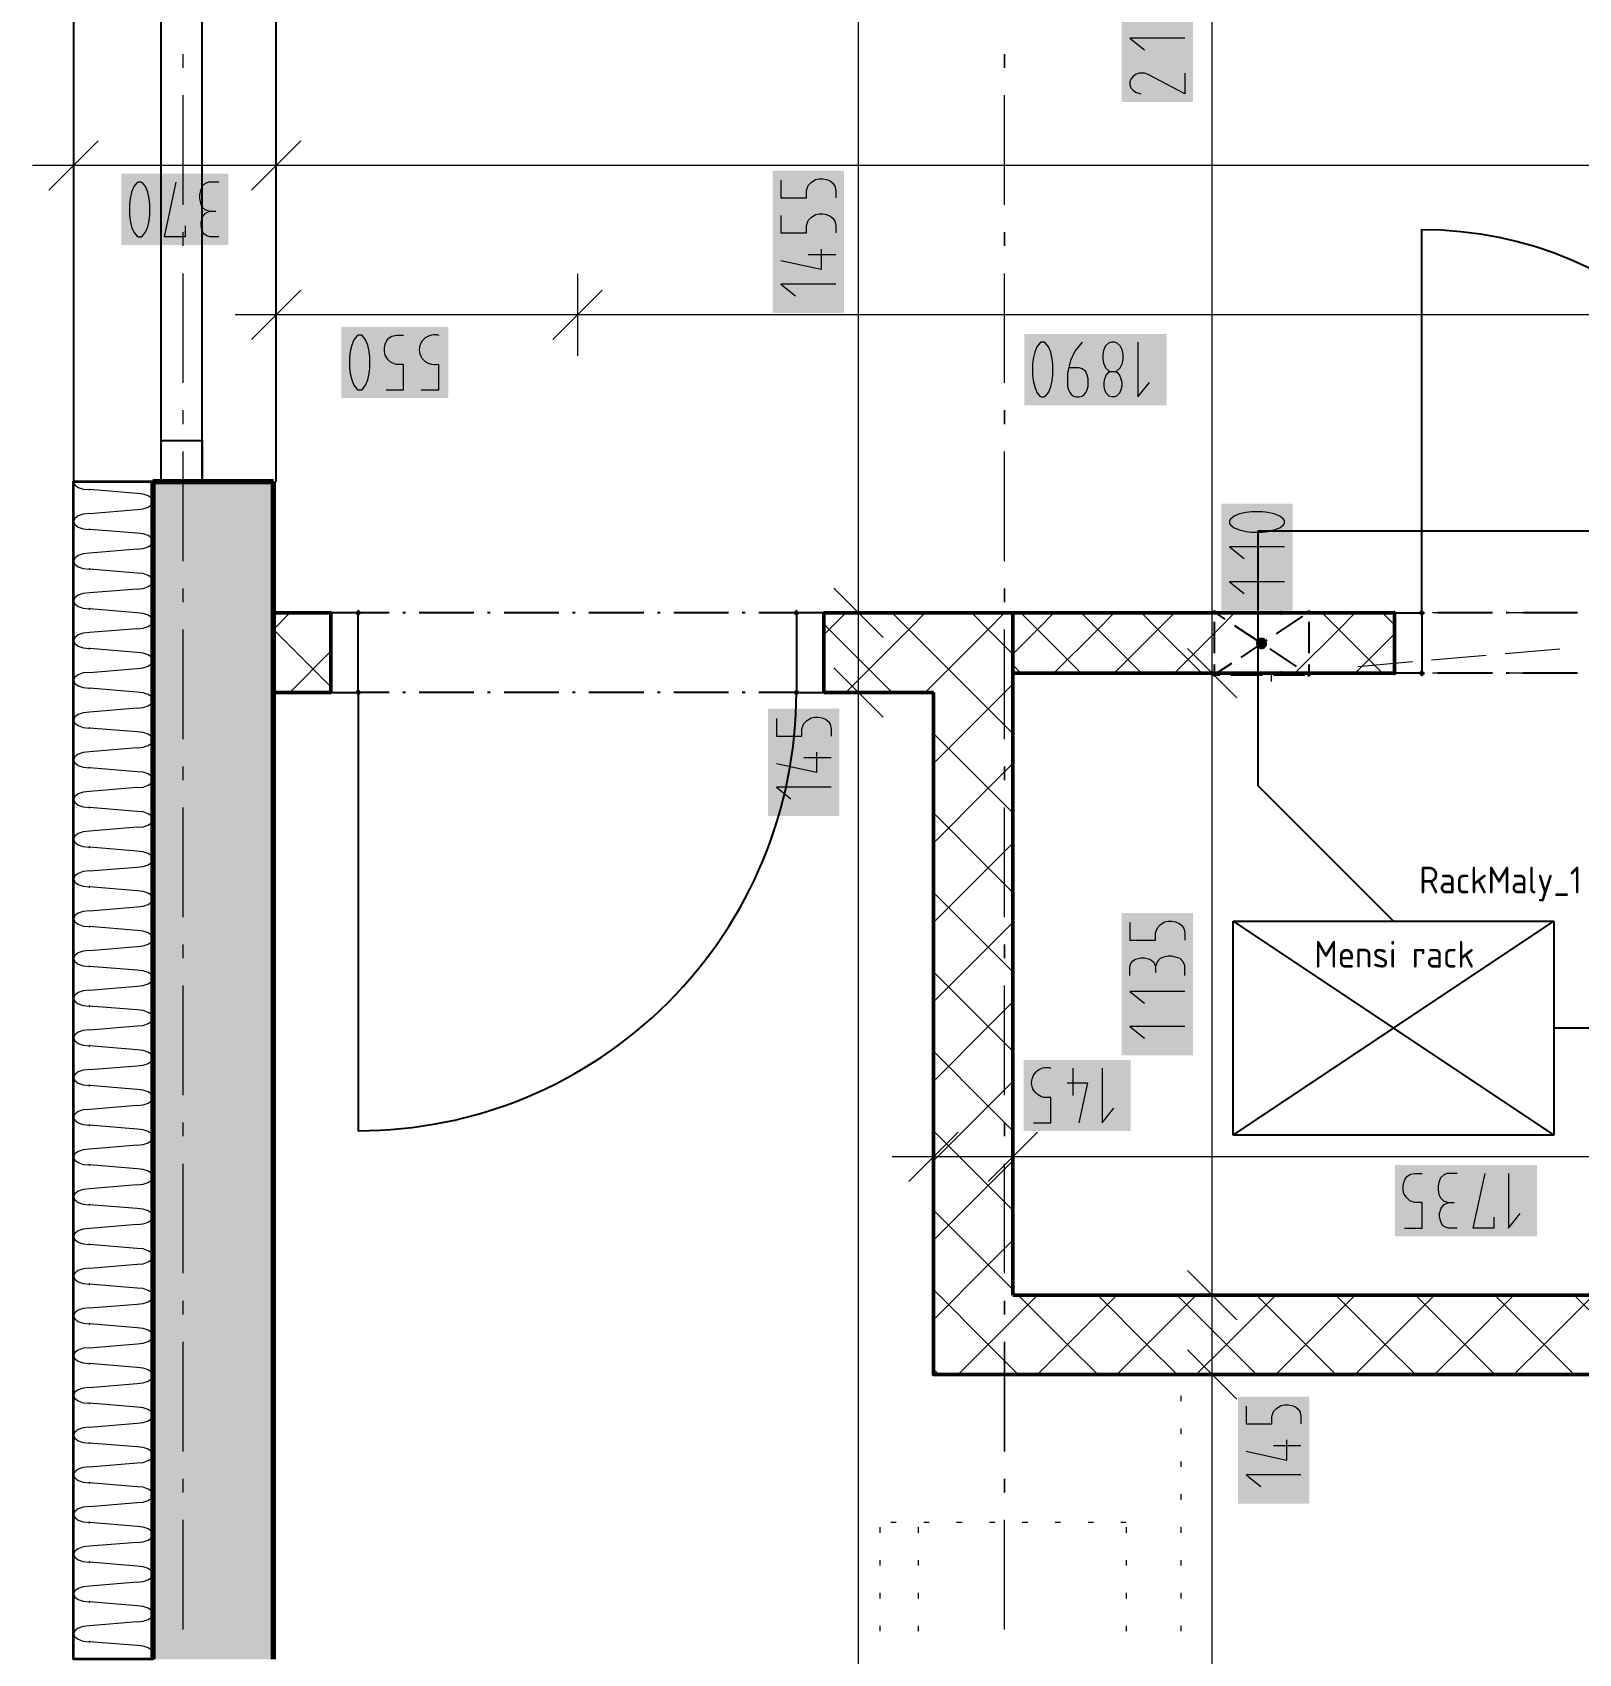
# Model space of a CAD drawing. Header units: millimetres. Extents: x 0 to 594, y 0 to 420.
# Drawn here: x 60.86 to 89.8, y 196.29 to 226.62 of the extents above; entities that cross this region are included whole.
import ezdxf
from ezdxf.enums import TextEntityAlignment as Align

# ---------------------------------------------------------------- set-up
doc = ezdxf.new("R2010")
doc.units = ezdxf.units.MM
doc.header["$LTSCALE"] = 8
for name, color, linetype in [('DESC', 1, 'Continuous'), ('PDF_Dvere', 7, 'Continuous'), ('PDF_Koty delkove', 7, 'Continuous'), ('PDF_Nabytek', 7, 'Continuous'), ('PDF_Okna', 7, 'Continuous'), ('PDF_Osy hlavni', 7, 'Continuous'), ('PDF_Popis Prostupy', 7, 'Continuous'), ('PDF_Preklady', 7, 'Continuous'), ('PDF_Pricky sadrokarton', 7, 'Continuous'), ('PDF_Pricky zdene', 7, 'Continuous'), ('PDF_Prostupy', 7, 'Continuous'), ('PDF_Steny obvodove nosne', 7, 'Continuous'), ('PDF_Zatepleni', 7, 'Continuous'), ('RED_2.5mm^2', 1, 'Continuous'), ('SYMS', 7, 'Continuous'), ('TAGS', 160, 'Continuous')]:
    doc.layers.add(name, color=color, linetype=linetype)
doc.styles.add('WD_IEC', font='isocp2.shx', dxfattribs={"width": 0.9, "height": 4})

# ---------------------------------------------------------------- blocks, each defined once
blk = doc.blocks.new('RackMaly_')
at = {"layer": 'PDF_Pricky sadrokarton'}
for p, q in [((0, 0), (6, -4)), ((0, -4), (6, 0)), ((0, 0), (6, 0)), ((0, -4), (0, 0)), ((6, 0), (6, -4)), ((6, -4), (0, -4))]:
    blk.add_line(p, q, dxfattribs=at)
at = {"style": 'WD_IEC'}
for tag, height, p in [('INST', 2.7, (0.907, 10.868)), ('LOC', 2.7, (0.907, 7.868)), ('TAG1', 2.5, (1, 4.828)), ('XREF', 2.7, (1, -4.915)), ('DESC1', 2.7, (1, -7.715)), ('DESC2', 2.7, (1, -10.955)), ('DESC3', 2.7, (1, -14.195))]:
    blk.add_attdef(tag, text='', height=height, dxfattribs=at).set_placement(p, align=Align.RIGHT)
for tag, p, height, flags in [('MFG', (10.917, 12.122), 1.5, 9), ('CAT', (10.917, 9.622), 1.5, 9), ('X2TERM02', (3, 0), 0.08, 1), ('ASSYCODE', (9.5, -2.75), 1, 1), ('X1TERM01', (6, -2), 0.08, 1), ('FAMILY', (9.5, -4.25), 1, 1)]:
    blk.add_attdef(tag, p, '', height=height, dxfattribs=dict(at, flags=flags))
at = {"style": 'WD_IEC', "width": 0.8}
blk.add_attdef('TERM01', text='', height=2, dxfattribs=at).set_placement((6, -1), align=Align.RIGHT)
blk.add_attdef('TERM02', text='', height=2, rotation=90, dxfattribs=at).set_placement((2, 0), align=Align.RIGHT)

msp = doc.modelspace()

# ---------------------------------------------------------------- linework, layer by layer
at = {"layer": 'PDF_Dvere', "lineweight": 25}
for points in [[(86.906, 215.761), (86.86, 215.761), (86.86, 222.936, -0.414213), (94.035, 215.761), (93.517, 215.761)], [(67.534, 214.274), (66.959, 214.274), (66.959, 206.074, 0.414214), (75.159, 214.274), (74.452, 214.274)]]:
    msp.add_lwpolyline(points, format="xyb", dxfattribs=at)
for points in [[(66.959, 215.761), (66.447, 215.761), (66.447, 214.274), (66.959, 214.274)], [(75.671, 215.761), (75.159, 215.761), (75.159, 214.274), (75.671, 214.274)], [(86.86, 214.633), (86.348, 214.633), (86.348, 215.761), (86.86, 215.761)]]:
    msp.add_lwpolyline(points, close=True, dxfattribs=at)
for points in [[(67.534, 215.761), (66.959, 215.761)], [(67.841, 215.761), (67.79, 215.761)], [(69.122, 215.761), (68.097, 215.761)], [(69.43, 215.761), (69.379, 215.761)], [(70.711, 215.761), (69.686, 215.761)], [(71.019, 215.761), (70.967, 215.761)], [(72.3, 215.761), (71.275, 215.761)], [(72.607, 215.761), (72.556, 215.761)], [(73.889, 215.761), (72.864, 215.761)], [(74.196, 215.761), (74.145, 215.761)], [(75.159, 215.761), (74.452, 215.761)], [(88.187, 215.761), (87.162, 215.761)], [(88.495, 215.761), (88.443, 215.761)], [(89.776, 215.761), (88.751, 215.761)], [(86.906, 214.633), (86.86, 214.633)], [(88.187, 214.633), (87.162, 214.633)], [(88.495, 214.633), (88.443, 214.633)], [(89.776, 214.633), (88.751, 214.633)], [(67.841, 214.274), (67.79, 214.274)], [(69.122, 214.274), (68.097, 214.274)], [(69.43, 214.274), (69.379, 214.274)], [(70.711, 214.274), (69.686, 214.274)], [(71.019, 214.274), (70.967, 214.274)], [(72.3, 214.274), (71.275, 214.274)], [(72.607, 214.274), (72.556, 214.274)], [(73.889, 214.274), (72.864, 214.274)], [(74.196, 214.274), (74.145, 214.274)]]:
    msp.add_lwpolyline(points, dxfattribs=at)
at = {"layer": 'PDF_Dvere', "lineweight": 25, "transparency": 33554559}
for points in [[(67.023, 215.761), (66.959, 215.697), (66.959, 215.825), (66.895, 215.761)], [(75.223, 215.761), (75.159, 215.697), (75.159, 215.825), (75.095, 215.761)], [(86.924, 215.761), (86.86, 215.697), (86.86, 215.825), (86.796, 215.761)], [(86.924, 214.633), (86.86, 214.569), (86.86, 214.697), (86.796, 214.633)], [(67.023, 214.274), (66.959, 214.21), (66.959, 214.338), (66.895, 214.274)], [(75.223, 214.274), (75.159, 214.21), (75.159, 214.338), (75.095, 214.274)]]:
    msp.add_solid(points, dxfattribs=at)
at = {"layer": 'PDF_Koty delkove', "lineweight": 18}
for points in [[(82.938, 159.232), (82.938, 169.575), (82.938, 201.513), (82.938, 202.999), (82.938, 214.633), (82.938, 215.761), (82.938, 237.337), (82.938, 238.823), (82.938, 283.359), (82.938, 285.972), (82.938, 287.356), (82.938, 356.594), (82.938, 360.489)], [(76.321, 152.006), (76.321, 214.274), (76.321, 215.761), (76.321, 230.674), (76.321, 232.16), (76.321, 283.359), (76.321, 287.254)], [(82.425, 226.515), (81.4, 226.515), (81.673, 226.296)], [(82.425, 225.857), (82.425, 225.474), (81.741, 225.83), (81.673, 225.857), (81.57, 225.857), (81.503, 225.83), (81.451, 225.789), (81.416, 225.748), (81.4, 225.693), (81.4, 225.639), (81.416, 225.584), (81.451, 225.543), (81.503, 225.502), (81.604, 225.474)], [(61.629, 224.898), (61.629, 224.129), (61.629, 223.36)], [(65.422, 224.898), (65.422, 224.129), (65.422, 223.36)], [(62.09, 224.59), (61.168, 223.668)], [(65.883, 224.59), (64.96, 223.668)], [(61.629, 224.129), (60.86, 224.129)], [(102.153, 224.129), (77.658, 224.129), (65.422, 224.129), (61.629, 224.129)], [(63.717, 223), (63.717, 222.796), (63.333, 222.796), (63.552, 223.821)], [(64.346, 223.821), (64.155, 223.821), (64.087, 223.787), (64.032, 223.735), (64.004, 223.65), (63.99, 223.582), (63.99, 223.513), (64.004, 223.428), (64.032, 223.36), (64.087, 223.309), (64.182, 223.274)], [(74.868, 223.855), (74.868, 223.526), (75.346, 223.526), (75.346, 223.664), (75.38, 223.759), (75.432, 223.814), (75.517, 223.868), (75.584, 223.882), (75.653, 223.882), (75.722, 223.868), (75.789, 223.841), (75.841, 223.8), (75.876, 223.746), (75.893, 223.664), (75.893, 223.526)], [(64.045, 223.172), (64.1, 223.24), (64.182, 223.274), (64.291, 223.274)], [(74.868, 223.198), (74.868, 222.869), (75.346, 222.869), (75.346, 223.006), (75.38, 223.102), (75.432, 223.157), (75.517, 223.211), (75.584, 223.225), (75.653, 223.225), (75.722, 223.211), (75.789, 223.184), (75.841, 223.143), (75.876, 223.089), (75.893, 223.006), (75.893, 222.869)], [(64.346, 222.796), (64.182, 222.796), (64.127, 222.813), (64.073, 222.848), (64.045, 222.899), (64.018, 223), (64.018, 223.069), (64.045, 223.172)], [(75.619, 222.568), (75.619, 222.184), (74.868, 222.349)], [(75.893, 222.459), (75.38, 222.459)], [(65.422, 222.107), (65.422, 221.338), (65.422, 220.57)], [(71.059, 222.107), (71.059, 221.338), (71.059, 220.57)], [(65.883, 221.8), (64.96, 220.877)], [(71.52, 221.8), (70.598, 220.877)], [(75.893, 221.911), (74.868, 221.911), (75.141, 221.692)], [(65.422, 221.338), (64.653, 221.338)], [(117.901, 221.338), (105.579, 221.338), (90.448, 221.338), (71.059, 221.338), (65.422, 221.338)], [(67.479, 219.934), (67.807, 219.934), (67.807, 220.411), (67.67, 220.411), (67.575, 220.446), (67.52, 220.497), (67.465, 220.582), (67.452, 220.65), (67.452, 220.719), (67.465, 220.787), (67.493, 220.855), (67.534, 220.906), (67.588, 220.941), (67.67, 220.959), (67.807, 220.959)], [(80.506, 220.826), (80.369, 220.655), (80.287, 220.484), (80.233, 220.245), (80.233, 220.005), (80.247, 219.937), (80.274, 219.886), (80.301, 219.852), (80.342, 219.817), (80.397, 219.801), (80.451, 219.801), (80.506, 219.817), (80.547, 219.852), (80.574, 219.886), (80.602, 219.937), (80.616, 220.005), (80.616, 220.142), (80.602, 220.21), (80.574, 220.279), (80.506, 220.33), (80.451, 220.347), (80.26, 220.347)], [(81.547, 220.826), (81.547, 219.801), (81.765, 220.074)], [(81.136, 220.279), (81.163, 220.261), (81.204, 220.21), (81.232, 220.142), (81.245, 220.074), (81.245, 220.005), (81.232, 219.937), (81.204, 219.869), (81.149, 219.817), (81.108, 219.801), (81.054, 219.801), (81.013, 219.817), (80.958, 219.869), (80.931, 219.937), (80.917, 220.005), (80.917, 220.074), (80.931, 220.142)], [(80.931, 220.142), (80.958, 220.21), (80.999, 220.261), (81.026, 220.279)], [(83.453, 217.613), (83.35, 217.572), (83.282, 217.517), (83.265, 217.49), (83.265, 217.435), (83.282, 217.407), (83.35, 217.353), (83.453, 217.312), (83.573, 217.284), (83.674, 217.27), (83.879, 217.27), (83.982, 217.284), (84.102, 217.312), (84.204, 217.353), (84.273, 217.407), (84.29, 217.435), (84.29, 217.49), (84.273, 217.517), (84.204, 217.572), (84.102, 217.613), (83.982, 217.64), (83.879, 217.654)], [(83.879, 217.654), (83.674, 217.654), (83.573, 217.64), (83.453, 217.613)], [(84.29, 216.997), (83.265, 216.997), (83.538, 216.778)], [(84.29, 216.34), (83.265, 216.34), (83.538, 216.121)], [(76.782, 215.299), (75.859, 216.222)], [(77.089, 215.761), (76.321, 215.761), (75.552, 215.761)], [(83.706, 215.761), (82.938, 215.761), (82.169, 215.761)], [(83.399, 214.172), (82.476, 215.094)], [(76.782, 213.813), (75.859, 214.736)], [(83.706, 214.633), (82.938, 214.633), (82.169, 214.633)], [(77.089, 214.274), (76.321, 214.274), (75.552, 214.274)], [(74.783, 213.786), (74.783, 213.458), (75.261, 213.458), (75.261, 213.595), (75.296, 213.69), (75.347, 213.745), (75.432, 213.799), (75.5, 213.813), (75.568, 213.813), (75.637, 213.799)], [(75.637, 213.799), (75.705, 213.772), (75.756, 213.731), (75.791, 213.677), (75.808, 213.595), (75.808, 213.458)], [(75.534, 213.156), (75.534, 212.773), (74.783, 212.938)], [(75.808, 213.047), (75.296, 213.047)], [(75.808, 212.499), (74.783, 212.499), (75.056, 212.281)], [(81.4, 209.967), (81.4, 209.638), (81.878, 209.638), (81.878, 209.775), (81.913, 209.871), (81.964, 209.926), (82.049, 209.98), (82.117, 209.994), (82.185, 209.994), (82.254, 209.98), (82.322, 209.953), (82.373, 209.912), (82.408, 209.857), (82.425, 209.775), (82.425, 209.638)], [(81.4, 208.981), (81.4, 209.145), (81.416, 209.2), (81.451, 209.255), (81.503, 209.283), (81.604, 209.31), (81.673, 209.31), (81.775, 209.283), (81.844, 209.228), (81.878, 209.145), (81.878, 209.036)], [(82.425, 208.981), (82.425, 209.172), (82.39, 209.241), (82.339, 209.296), (82.254, 209.323), (82.185, 209.337), (82.117, 209.337), (82.031, 209.323), (81.964, 209.296), (81.913, 209.241), (81.878, 209.145)], [(82.425, 208.68), (81.4, 208.68), (81.673, 208.461)], [(82.425, 208.023), (81.4, 208.023), (81.673, 207.804)], [(80.331, 207.246), (80.331, 206.734)], [(80.879, 207.246), (80.879, 206.221), (81.098, 206.494)], [(80.222, 206.973), (80.606, 206.973), (80.441, 206.221)], [(77.721, 206.354), (77.721, 205.585), (77.721, 204.816)], [(79.208, 206.354), (79.208, 205.585), (79.208, 204.816)], [(78.183, 206.046), (77.26, 205.124)], [(79.669, 206.046), (78.746, 205.124)], [(77.721, 205.585), (76.953, 205.585)], [(180.169, 205.585), (173.408, 205.585), (172.569, 205.585), (169.05, 205.585), (165.409, 205.585), (163.923, 205.585), (158.658, 205.585), (156.541, 205.585), (153.878, 205.585), (151.726, 205.585), (123.744, 205.585), (121.847, 205.585), (101.245, 205.585), (99.4, 205.585), (99.092, 205.585), (96.991, 205.585), (79.208, 205.585), (77.721, 205.585)], [(86.539, 204.252), (86.868, 204.252), (86.868, 204.73), (86.73, 204.73), (86.635, 204.765), (86.58, 204.816), (86.526, 204.901), (86.512, 204.969), (86.512, 205.038), (86.526, 205.106), (86.553, 205.174), (86.594, 205.225), (86.648, 205.26), (86.73, 205.277), (86.868, 205.277)], [(87.525, 205.277), (87.333, 205.277), (87.265, 205.243), (87.21, 205.191), (87.183, 205.106), (87.169, 205.038), (87.169, 204.969), (87.183, 204.884), (87.21, 204.816), (87.265, 204.765), (87.36, 204.73)], [(88.21, 204.456), (88.21, 204.252), (87.826, 204.252), (88.045, 205.277)], [(88.483, 205.277), (88.483, 204.252), (88.702, 204.525)], [(87.525, 204.252), (87.36, 204.252), (87.305, 204.269), (87.251, 204.304), (87.223, 204.355), (87.196, 204.456), (87.196, 204.525), (87.223, 204.628), (87.278, 204.696), (87.36, 204.73), (87.47, 204.73)], [(83.399, 202.538), (82.476, 203.461)], [(83.706, 202.999), (82.938, 202.999), (82.169, 202.999)], [(83.399, 201.052), (82.476, 201.974)], [(83.706, 201.513), (82.938, 201.513), (82.169, 201.513)], [(83.576, 200.922), (83.576, 200.593), (84.054, 200.593), (84.054, 200.73), (84.089, 200.825), (84.14, 200.88), (84.225, 200.935), (84.293, 200.949), (84.361, 200.949), (84.43, 200.935)], [(84.43, 200.935), (84.498, 200.908), (84.549, 200.867), (84.584, 200.812), (84.601, 200.73), (84.601, 200.593)], [(84.327, 200.292), (84.327, 199.908), (83.576, 200.073)], [(84.601, 200.182), (84.089, 200.182)], [(84.601, 199.635), (83.576, 199.635), (83.849, 199.416)]]:
    msp.add_lwpolyline(points, dxfattribs=at)
for points in [[(62.676, 223.41), (62.676, 223.205), (62.69, 223.104), (62.717, 222.984), (62.758, 222.882), (62.813, 222.813), (62.841, 222.796), (62.895, 222.796), (62.923, 222.813), (62.977, 222.882), (63.018, 222.984), (63.046, 223.104), (63.06, 223.205), (63.06, 223.41), (63.046, 223.513), (63.018, 223.633), (62.977, 223.735), (62.923, 223.804), (62.895, 223.821), (62.841, 223.821), (62.813, 223.804), (62.758, 223.735), (62.717, 223.633), (62.69, 223.513)], [(66.794, 220.548), (66.794, 220.343), (66.808, 220.241), (66.836, 220.121), (66.877, 220.019), (66.931, 219.95), (66.959, 219.934), (67.013, 219.934), (67.041, 219.95), (67.095, 220.019), (67.136, 220.121), (67.164, 220.241), (67.178, 220.343), (67.178, 220.548), (67.164, 220.65), (67.136, 220.77), (67.095, 220.872), (67.041, 220.941), (67.013, 220.959), (66.959, 220.959), (66.931, 220.941), (66.877, 220.872), (66.836, 220.77), (66.808, 220.65)], [(79.576, 220.415), (79.576, 220.21), (79.59, 220.108), (79.617, 219.989), (79.658, 219.886), (79.712, 219.817), (79.74, 219.801), (79.794, 219.801), (79.822, 219.817), (79.876, 219.886), (79.917, 219.989), (79.945, 220.108), (79.959, 220.21), (79.959, 220.415), (79.945, 220.517), (79.917, 220.637), (79.876, 220.74), (79.822, 220.809), (79.794, 220.826), (79.74, 220.826), (79.712, 220.809), (79.658, 220.74), (79.617, 220.637), (79.59, 220.517)], [(80.89, 220.586), (80.89, 220.517), (80.904, 220.432), (80.944, 220.347), (80.999, 220.296), (81.026, 220.279), (81.136, 220.279), (81.163, 220.296), (81.218, 220.347), (81.259, 220.432), (81.273, 220.517), (81.273, 220.586), (81.259, 220.671), (81.218, 220.757), (81.163, 220.809), (81.108, 220.826), (81.054, 220.826), (80.999, 220.809), (80.944, 220.757), (80.904, 220.671)]]:
    msp.add_lwpolyline(points, close=True, dxfattribs=at)
for points in [[(68.136, 219.934), (68.464, 219.934), (68.464, 220.411, -1.306892), (68.464, 220.959)], [(79.592, 206.221), (79.921, 206.221), (79.921, 206.699), (79.783, 206.699, -1.034042), (79.921, 207.246)]]:
    msp.add_lwpolyline(points, format="xyb", dxfattribs=at)
at = {"layer": 'PDF_Koty delkove', "color": 7, "lineweight": 18, "true_color": 0xffffff, "transparency": 33554559}
for points in [[(82.579, 225.32), (82.579, 227.982), (81.246, 225.32), (81.246, 227.982)], [(64.528, 223.975), (62.523, 223.975), (64.528, 222.643), (62.523, 222.643)], [(76.047, 221.374), (76.047, 224.035), (74.714, 221.374), (74.714, 224.035)], [(68.646, 221.112), (66.641, 221.112), (68.646, 219.78), (66.641, 219.78)], [(82.084, 220.98), (79.422, 220.98), (82.084, 219.647), (79.422, 219.647)], [(84.444, 215.802), (84.444, 217.807), (83.111, 215.802), (83.111, 217.807)], [(75.962, 211.962), (75.962, 213.967), (74.629, 211.962), (74.629, 213.967)], [(82.579, 207.485), (82.579, 210.147), (81.246, 207.485), (81.246, 210.147)], [(81.416, 207.4), (79.412, 207.4), (81.416, 206.067), (79.412, 206.067)], [(89.02, 205.431), (86.359, 205.431), (89.02, 204.099), (86.359, 204.099)], [(84.755, 199.097), (84.755, 201.102), (83.422, 199.097), (83.422, 201.102)]]:
    msp.add_solid(points, dxfattribs=at)
at = {"layer": 'PDF_Nabytek', "lineweight": 13}
for points in [[(82.355, 201.118), (82.355, 201.015)], [(82.355, 200.503), (82.355, 200.4)], [(82.355, 199.888), (82.355, 199.785)], [(82.355, 199.273), (82.355, 199.17)], [(76.717, 198.745), (76.717, 198.745)], [(76.717, 198.745), (76.717, 198.745)], [(76.717, 198.658), (76.717, 198.555)], [(77.027, 198.745), (76.925, 198.745)], [(77.435, 198.745), (77.435, 198.745)], [(77.435, 198.658), (77.435, 198.555)], [(77.642, 198.745), (77.54, 198.745)], [(78.257, 198.745), (78.155, 198.745)], [(78.872, 198.745), (78.77, 198.745)], [(79.487, 198.745), (79.385, 198.745)], [(80.102, 198.745), (80, 198.745)], [(80.717, 198.745), (80.615, 198.745)], [(81.33, 198.745), (81.23, 198.745)], [(81.33, 198.745), (81.33, 198.745)], [(81.33, 198.745), (81.33, 198.745)], [(81.33, 198.658), (81.33, 198.555)], [(82.355, 198.658), (82.355, 198.555)], [(76.717, 198.043), (76.717, 197.94)], [(77.435, 198.043), (77.435, 197.94)], [(81.33, 198.043), (81.33, 197.94)], [(82.355, 198.043), (82.355, 197.94)], [(76.717, 197.428), (76.717, 197.325)], [(77.435, 197.428), (77.435, 197.325)], [(81.33, 197.428), (81.33, 197.325)], [(82.355, 197.428), (82.355, 197.325)], [(76.717, 196.813), (76.717, 196.71)], [(77.435, 196.813), (77.435, 196.71)], [(81.33, 196.813), (81.33, 196.71)], [(82.355, 196.813), (82.355, 196.71)]]:
    msp.add_lwpolyline(points, dxfattribs=at)
at = {"layer": 'PDF_Okna', "lineweight": 25}
for points in [[(61.629, 228.47), (61.629, 218.221)], [(63.269, 218.221), (63.269, 228.47)], [(64.038, 218.221), (64.038, 228.47)], [(65.422, 218.221), (65.422, 228.47)]]:
    msp.add_lwpolyline(points, dxfattribs=at)
msp.add_lwpolyline([(63.269, 218.221), (63.269, 218.989), (64.038, 218.989), (64.038, 218.221)], close=True, dxfattribs=at)
at = {"layer": 'PDF_Osy hlavni', "lineweight": 18}
for points in [[(63.679, 225.957), (63.679, 226.213)], [(63.679, 223.394), (63.679, 225.444)], [(79.054, 223.394), (79.054, 225.444)], [(79.054, 223.394), (79.054, 225.444)], [(63.679, 222.626), (63.679, 222.882)], [(63.679, 220.063), (63.679, 222.113)], [(79.054, 220.063), (79.054, 222.113)], [(79.054, 220.063), (79.054, 222.113)], [(63.679, 219.294), (63.679, 219.551)], [(79.054, 219.551), (79.054, 219.294), (79.054, 219.551)], [(63.679, 216.732), (63.679, 218.782)], [(79.054, 216.732), (79.054, 218.782)], [(79.054, 216.732), (79.054, 218.782)], [(63.679, 215.963), (63.679, 216.219)], [(63.679, 213.401), (63.679, 215.451)], [(79.054, 213.401), (79.054, 215.451)], [(79.054, 213.401), (79.054, 215.451)], [(84.041, 214.622), (84.041, 214.475)], [(63.679, 212.632), (63.679, 212.888)], [(63.679, 210.069), (63.679, 212.119)], [(79.054, 210.069), (79.054, 212.119)], [(79.054, 210.069), (79.054, 212.119)], [(63.679, 209.301), (63.679, 209.557)], [(63.679, 206.738), (63.679, 208.788)], [(79.054, 206.738), (79.054, 208.788)], [(79.054, 206.738), (79.054, 208.788)], [(63.679, 205.97), (63.679, 206.226)], [(79.054, 206.226), (79.054, 205.97), (79.054, 206.226)], [(63.679, 203.407), (63.679, 205.457)], [(79.054, 203.407), (79.054, 205.457)], [(79.054, 203.407), (79.054, 205.457)], [(63.679, 202.638), (63.679, 202.895)], [(79.054, 202.895), (79.054, 202.638), (79.054, 202.895)], [(63.679, 200.076), (63.679, 202.126)], [(79.054, 200.076), (79.054, 202.126), (79.054, 200.076)], [(63.679, 199.307), (63.679, 199.563)], [(79.054, 199.307), (79.054, 199.563), (79.054, 199.307)], [(63.679, 196.745), (63.679, 198.795)], [(79.054, 196.745), (79.054, 198.795)], [(79.054, 196.745), (79.054, 198.795)]]:
    msp.add_lwpolyline(points, dxfattribs=at)
for points in [[(79.054, 226.213), (79.054, 225.957)], [(79.054, 222.882), (79.054, 222.626)], [(79.054, 216.219), (79.054, 215.963)], [(79.054, 212.888), (79.054, 212.632)], [(79.054, 209.557), (79.054, 209.301)]]:
    msp.add_lwpolyline(points, close=True, dxfattribs=at)
at = {"layer": 'PDF_Popis Prostupy', "lineweight": 25}
msp.add_lwpolyline([(83.936, 215.24), (83.927, 215.251), (83.916, 215.261), (83.904, 215.269), (83.891, 215.274), (83.877, 215.277), (83.862, 215.278), (83.848, 215.277), (83.834, 215.273), (83.821, 215.267), (83.809, 215.259), (83.798, 215.25), (83.789, 215.238), (83.782, 215.225), (83.778, 215.212), (83.775, 215.198), (83.775, 215.183), (83.778, 215.169), (83.782, 215.155), (83.789, 215.142), (83.798, 215.131), (83.808, 215.121), (83.82, 215.113), (83.833, 215.107), (83.847, 215.103), (83.861, 215.101), (83.876, 215.102), (83.89, 215.105), (83.903, 215.111), (83.916, 215.118), (83.927, 215.128), (83.936, 215.139), (83.943, 215.151), (83.948, 215.165), (83.951, 215.179), (83.952, 215.193), (83.95, 215.208), (83.946, 215.222), (83.94, 215.235)], close=True, dxfattribs=at)
for points in [[(83.791, 215.14), (83.791, 215.14)], [(83.813, 215.263), (83.813, 215.263)], [(83.914, 215.117), (83.914, 215.117)], [(83.936, 215.24), (83.936, 215.24)]]:
    msp.add_lwpolyline(points, dxfattribs=at)
at = {"layer": 'PDF_Popis Prostupy', "lineweight": 25, "transparency": 33554559}
for points in [[(83.776, 215.183), (83.87, 215.102), (83.784, 215.227)], [(83.826, 215.11), (83.776, 215.183), (83.791, 215.14)], [(83.776, 215.183), (83.826, 215.11), (83.87, 215.102)], [(83.784, 215.227), (83.914, 215.117), (83.813, 215.263)], [(83.784, 215.227), (83.87, 215.102), (83.914, 215.117)], [(83.813, 215.263), (83.943, 215.152), (83.857, 215.278)], [(83.813, 215.263), (83.914, 215.117), (83.943, 215.152)], [(83.857, 215.278), (83.943, 215.152), (83.951, 215.197)], [(83.857, 215.278), (83.951, 215.197), (83.901, 215.27)], [(83.901, 215.27), (83.951, 215.197), (83.936, 215.24)]]:
    msp.add_solid(points, dxfattribs=at)
at = {"layer": 'PDF_Preklady', "lineweight": 18}
for points in [[(85.317, 215.761), (84.292, 215.761)], [(86.348, 215.761), (85.676, 215.761)], [(86.701, 215.761), (86.348, 215.761)], [(88.085, 215.761), (87.06, 215.761)], [(89.468, 215.761), (88.443, 215.761)], [(88.422, 215.002), (89.443, 215.092)], [(85.665, 214.759), (86.686, 214.849)], [(87.043, 214.881), (88.064, 214.971)], [(85.317, 214.633), (84.292, 214.633)], [(86.348, 214.633), (85.676, 214.633)], [(86.701, 214.633), (86.348, 214.633)], [(88.085, 214.633), (87.06, 214.633)], [(89.468, 214.633), (88.443, 214.633)]]:
    msp.add_lwpolyline(points, dxfattribs=at)
at = {"layer": 'PDF_Preklady', "lineweight": 18, "transparency": 33554559}
for points in [[(84.276, 215.761), (84.23, 215.714), (84.23, 215.807), (84.184, 215.761)], [(84.23, 215.714), (84.184, 215.761), (84.276, 215.761), (84.23, 215.807)], [(86.394, 215.761), (86.348, 215.714), (86.348, 215.807), (86.301, 215.761)], [(86.394, 215.761), (86.348, 215.714), (86.348, 215.807), (86.301, 215.761)], [(84.184, 214.629), (84.226, 214.679), (84.234, 214.587), (84.276, 214.637)], [(84.276, 214.633), (84.23, 214.587), (84.23, 214.679), (84.184, 214.633)], [(84.23, 214.587), (84.184, 214.633), (84.276, 214.633), (84.23, 214.679)], [(86.394, 214.633), (86.348, 214.587), (86.348, 214.679), (86.301, 214.633)], [(86.394, 214.633), (86.348, 214.587), (86.348, 214.679), (86.301, 214.633)]]:
    msp.add_solid(points, dxfattribs=at)
at = {"layer": 'PDF_Pricky zdene', "lineweight": 9}
for points in [[(66.447, 214.377), (65.37, 215.453), (65.678, 215.761)], [(76.081, 215.761), (75.774, 215.453), (75.671, 215.351)], [(77.568, 215.761), (77.26, 215.453), (76.081, 214.274)], [(77.721, 214.992), (77.26, 215.453), (76.953, 215.761)], [(79.054, 215.761), (78.746, 215.453), (77.721, 214.428)], [(79.976, 215.761), (79.669, 215.453), (79.208, 214.992), (78.746, 215.453), (78.439, 215.761)], [(80.489, 214.633), (79.669, 215.453), (79.361, 215.761)], [(81.104, 215.761), (80.796, 215.453), (79.976, 214.633)], [(81.616, 214.633), (80.796, 215.453), (80.489, 215.761)], [(82.231, 215.761), (81.924, 215.453), (81.104, 214.633)], [(82.744, 214.633), (81.924, 215.453), (81.616, 215.761)], [(83.359, 215.761), (83.051, 215.453), (82.231, 214.633)], [(85.614, 215.761), (85.306, 215.453), (84.486, 214.633)], [(86.126, 214.633), (85.306, 215.453), (84.999, 215.761)], [(86.348, 215.539), (86.126, 215.761)], [(76.953, 214.274), (75.774, 215.453), (75.671, 215.556)], [(86.348, 215.367), (85.614, 214.633)], [(66.447, 215.043), (65.678, 214.274)], [(79.208, 213.506), (78.746, 213.967), (77.721, 214.992)], [(79.361, 214.633), (79.208, 214.787)], [(77.721, 214.428), (77.568, 214.274)], [(79.208, 214.428), (78.746, 213.967), (77.721, 212.942)], [(79.208, 212.019), (78.746, 212.481), (77.721, 213.506)], [(79.208, 212.942), (78.746, 212.481), (77.721, 211.456)], [(79.208, 210.533), (78.746, 210.994), (77.721, 212.019)], [(79.208, 211.456), (78.746, 210.994), (77.721, 209.969)], [(79.208, 209.047), (78.746, 209.508), (77.721, 210.533)], [(79.208, 209.969), (78.746, 209.508), (77.721, 208.483)], [(79.208, 207.561), (78.746, 208.022), (77.721, 209.047)], [(79.208, 208.483), (78.746, 208.022), (77.721, 206.997)], [(79.208, 206.074), (78.746, 206.536), (77.721, 207.561)], [(79.208, 206.997), (78.746, 206.536), (77.721, 205.511)], [(79.208, 204.588), (78.746, 205.049), (77.721, 206.074)], [(79.208, 205.511), (78.746, 205.049), (77.721, 204.024)], [(79.208, 203.102), (78.746, 203.563), (77.721, 204.588)], [(79.208, 204.024), (78.746, 203.563), (77.721, 202.538)], [(79.31, 201.513), (79.208, 201.616), (78.746, 202.077), (77.721, 203.102)], [(79.669, 202.999), (79.208, 202.538), (78.746, 202.077), (78.183, 201.513)], [(80.796, 201.513), (80.233, 202.077), (79.31, 202.999)], [(81.155, 202.999), (80.233, 202.077), (79.669, 201.513)], [(82.283, 201.513), (81.719, 202.077), (80.796, 202.999)], [(82.641, 202.999), (81.719, 202.077), (81.155, 201.513)], [(83.769, 201.513), (83.205, 202.077), (82.283, 202.999)], [(84.128, 202.999), (83.205, 202.077), (82.641, 201.513)], [(85.255, 201.513), (84.691, 202.077), (83.769, 202.999)], [(85.614, 202.999), (84.691, 202.077), (84.128, 201.513)], [(86.741, 201.513), (86.178, 202.077), (85.255, 202.999)], [(87.1, 202.999), (86.178, 202.077), (85.614, 201.513)], [(88.228, 201.513), (87.664, 202.077), (86.741, 202.999)], [(88.586, 202.999), (87.664, 202.077), (87.1, 201.513)], [(89.714, 201.513), (89.15, 202.077), (88.228, 202.999)], [(90.073, 202.999), (89.15, 202.077), (88.586, 201.513)], [(91.2, 201.513), (90.636, 202.077), (89.714, 202.999)], [(77.824, 201.513), (77.721, 201.616)]]:
    msp.add_lwpolyline(points, dxfattribs=at)
at = {"layer": 'PDF_Pricky zdene', "lineweight": 50}
for points in [[(66.447, 214.274), (65.422, 214.274), (65.37, 214.274), (65.37, 215.761), (65.422, 215.761), (66.447, 215.761), (66.447, 214.274)], [(75.671, 214.274), (75.671, 215.761)], [(77.721, 215.761), (75.671, 215.761)], [(79.208, 202.999), (79.208, 214.633), (79.208, 215.761), (77.721, 215.761)], [(86.348, 215.761), (84.23, 215.761), (79.208, 215.761), (79.208, 214.633), (84.23, 214.633), (86.348, 214.633)], [(86.348, 215.761), (86.348, 214.633)], [(75.671, 214.274), (77.721, 214.274)], [(77.721, 214.274), (77.721, 201.513), (79.208, 201.513)], [(79.208, 201.513), (97.042, 201.513), (97.042, 202.999), (96.991, 202.999), (79.208, 202.999)]]:
    msp.add_lwpolyline(points, dxfattribs=at)
at = {"layer": 'PDF_Prostupy', "lineweight": 25}
for points in [[(83.185, 215.642), (82.978, 215.78), (83.081, 215.78)], [(83.288, 215.78), (83.878, 215.78)], [(84.085, 215.78), (84.675, 215.78)], [(84.626, 215.698), (84.135, 215.371)], [(82.978, 215.596), (82.978, 215.006)], [(83.357, 215.528), (83.848, 215.2)], [(84.749, 215.596), (84.749, 215.006)], [(83.963, 215.256), (83.472, 214.929)], [(84.02, 215.086), (84.511, 214.758)], [(83.3, 214.814), (82.978, 214.6)], [(82.978, 214.799), (82.978, 214.6)], [(84.749, 214.799), (84.749, 214.6)], [(82.978, 214.6), (83.081, 214.6)], [(83.288, 214.6), (83.878, 214.6)], [(84.085, 214.6), (84.675, 214.6)], [(84.683, 214.644), (84.749, 214.6)]]:
    msp.add_lwpolyline(points, dxfattribs=at)
at = {"layer": 'PDF_Prostupy', "lineweight": 25, "transparency": 33554559}
for points in [[(82.978, 215.817), (83.015, 215.78), (82.941, 215.78), (82.978, 215.743)], [(82.941, 215.78), (82.978, 215.817), (82.978, 215.743), (83.015, 215.78)], [(82.947, 215.801), (82.999, 215.811), (82.958, 215.75), (83.009, 215.76)], [(84.712, 215.78), (84.749, 215.817), (84.749, 215.743), (84.786, 215.78)], [(84.749, 215.817), (84.786, 215.78), (84.712, 215.78), (84.749, 215.743)], [(84.78, 215.801), (84.769, 215.75), (84.729, 215.811), (84.718, 215.76)], [(82.941, 214.6), (82.978, 214.636), (82.978, 214.563), (83.015, 214.6)], [(82.978, 214.636), (83.015, 214.6), (82.941, 214.6), (82.978, 214.563)], [(83.009, 214.62), (82.999, 214.569), (82.958, 214.63), (82.947, 214.579)], [(84.712, 214.6), (84.749, 214.636), (84.749, 214.563), (84.786, 214.6)], [(84.749, 214.636), (84.786, 214.6), (84.712, 214.6), (84.749, 214.563)], [(84.718, 214.62), (84.769, 214.63), (84.729, 214.569), (84.78, 214.579)]]:
    msp.add_solid(points, dxfattribs=at)
at = {"layer": 'PDF_Steny obvodove nosne', "lineweight": 70}
for points in [[(63.115, 218.221), (63.115, 196.186)], [(63.115, 218.221), (63.269, 218.221), (64.038, 218.221), (65.37, 218.221)], [(65.37, 196.186), (65.37, 214.274), (65.37, 215.761), (65.37, 218.221)]]:
    msp.add_lwpolyline(points, dxfattribs=at)
at = {"layer": 'PDF_Steny obvodove nosne', "color": 9, "lineweight": 9, "true_color": 0xc0c0c0, "transparency": 33554559}
msp.add_solid([(65.37, 218.221), (63.115, 218.221), (65.37, 196.186), (63.115, 196.186)], dxfattribs=at)
at = {"layer": 'PDF_Zatepleni', "lineweight": 9}
for points in [[(61.631, 218.221), (61.629, 218.215)], [(61.629, 218.215), (61.652, 218.159), (61.716, 218.11), (61.813, 218.078), (61.926, 218.067)], [(62.818, 217.993), (61.926, 218.067)], [(62.818, 217.993), (62.818, 217.993)], [(63.115, 217.86), (63.094, 217.901), (63.029, 217.95), (62.932, 217.982), (62.818, 217.993)], [(62.818, 217.695), (62.932, 217.706), (63.029, 217.738), (63.094, 217.787)], [(63.094, 217.787), (63.115, 217.828)], [(61.926, 217.621), (61.813, 217.61), (61.716, 217.577), (61.652, 217.529), (61.629, 217.472)], [(61.629, 217.472), (61.652, 217.415), (61.716, 217.367), (61.813, 217.335), (61.926, 217.324)], [(61.926, 217.621), (62.818, 217.695)], [(62.818, 217.25), (61.926, 217.324)], [(62.818, 217.25), (62.818, 217.25)], [(63.115, 217.116), (63.094, 217.158), (63.029, 217.206), (62.932, 217.239), (62.818, 217.25)], [(62.818, 216.951), (61.926, 216.878), (61.813, 216.867), (61.716, 216.834), (61.652, 216.786), (61.629, 216.729)], [(62.818, 216.951), (62.932, 216.963), (63.029, 216.995), (63.094, 217.044), (63.115, 217.085)], [(61.629, 216.729), (61.652, 216.672), (61.716, 216.624), (61.813, 216.592), (61.926, 216.581)], [(62.818, 216.507), (61.926, 216.581)], [(62.818, 216.507), (62.818, 216.507)], [(63.115, 216.373), (63.094, 216.415), (63.029, 216.463), (62.932, 216.496), (62.818, 216.507)], [(62.818, 216.208), (62.932, 216.22), (63.029, 216.252), (63.094, 216.301), (63.115, 216.342)], [(62.818, 216.208), (61.926, 216.135), (61.813, 216.123), (61.716, 216.091), (61.652, 216.043), (61.629, 215.986)], [(61.629, 215.986), (61.652, 215.929), (61.716, 215.881), (61.813, 215.849), (61.926, 215.837)], [(62.818, 215.764), (61.926, 215.837)], [(62.818, 215.764), (62.818, 215.764)], [(63.115, 215.63), (63.094, 215.672), (63.029, 215.72), (62.932, 215.753), (62.818, 215.764)], [(62.818, 215.465), (61.926, 215.392), (61.813, 215.38), (61.716, 215.348), (61.652, 215.3), (61.629, 215.243)], [(62.818, 215.465), (62.932, 215.477), (63.029, 215.509), (63.094, 215.557), (63.115, 215.599)], [(61.629, 215.243), (61.652, 215.186), (61.716, 215.138), (61.813, 215.106), (61.926, 215.094)], [(62.818, 215.021), (61.926, 215.094)], [(62.818, 215.021), (62.818, 215.021)], [(63.115, 214.887), (63.094, 214.929), (63.029, 214.977), (62.932, 215.009), (62.818, 215.021)], [(61.926, 214.648), (62.818, 214.722)], [(62.818, 214.722), (62.932, 214.733), (63.029, 214.766), (63.094, 214.814), (63.115, 214.856)], [(61.926, 214.648), (61.813, 214.637), (61.716, 214.605), (61.652, 214.557), (61.629, 214.5)], [(61.629, 214.5), (61.652, 214.443), (61.716, 214.395)], [(61.716, 214.395), (61.813, 214.363), (61.926, 214.351)], [(62.818, 214.278), (61.926, 214.351)], [(62.818, 214.278), (62.818, 214.278)], [(63.115, 214.144), (63.094, 214.185), (63.029, 214.234), (62.932, 214.266), (62.818, 214.278)], [(62.818, 213.979), (62.932, 213.99), (63.029, 214.023), (63.094, 214.071), (63.115, 214.113)], [(62.818, 213.979), (61.926, 213.905), (61.813, 213.894), (61.716, 213.862), (61.652, 213.814), (61.629, 213.757)], [(61.629, 213.757), (61.652, 213.7), (61.716, 213.652), (61.813, 213.619), (61.926, 213.608)], [(62.818, 213.535), (61.926, 213.608)], [(62.818, 213.535), (62.818, 213.535)], [(63.115, 213.401), (63.094, 213.442), (63.029, 213.491), (62.932, 213.523), (62.818, 213.535)], [(62.818, 213.236), (61.926, 213.162), (61.813, 213.151), (61.716, 213.119), (61.652, 213.071), (61.629, 213.014)], [(62.818, 213.236), (62.932, 213.247), (63.029, 213.28), (63.094, 213.328), (63.115, 213.37)], [(61.629, 213.014), (61.652, 212.957), (61.716, 212.909), (61.813, 212.876), (61.926, 212.865)], [(62.818, 212.791), (61.926, 212.865)], [(62.818, 212.791), (62.818, 212.791)], [(63.115, 212.658), (63.094, 212.699), (63.029, 212.748), (62.932, 212.78), (62.818, 212.791)], [(62.818, 212.493), (62.932, 212.504), (63.029, 212.536), (63.094, 212.585), (63.115, 212.626)], [(62.818, 212.493), (61.926, 212.419), (61.813, 212.408), (61.716, 212.376), (61.652, 212.327), (61.629, 212.271)], [(61.629, 212.271), (61.652, 212.214), (61.716, 212.165), (61.813, 212.133), (61.926, 212.122)], [(62.818, 212.048), (61.926, 212.122)], [(62.818, 212.048), (62.818, 212.048)], [(62.932, 212.037), (62.818, 212.048)], [(63.115, 211.915), (63.094, 211.956), (63.029, 212.005), (62.932, 212.037)], [(62.818, 211.75), (61.926, 211.676), (61.813, 211.665), (61.716, 211.632), (61.652, 211.584), (61.629, 211.527)], [(62.818, 211.75), (62.932, 211.761), (63.029, 211.793), (63.094, 211.842), (63.115, 211.883)], [(61.629, 211.527), (61.652, 211.471), (61.716, 211.422), (61.813, 211.39), (61.926, 211.379)], [(62.818, 211.305), (61.926, 211.379)], [(62.818, 211.305), (62.818, 211.305)], [(63.115, 211.171), (63.094, 211.213), (63.029, 211.261), (62.932, 211.294), (62.818, 211.305)], [(62.818, 211.006), (62.932, 211.018), (63.029, 211.05), (63.094, 211.099), (63.115, 211.14)], [(61.926, 210.933), (61.813, 210.922), (61.716, 210.889), (61.652, 210.841), (61.629, 210.784)], [(61.629, 210.784), (61.652, 210.727), (61.716, 210.679), (61.813, 210.647), (61.926, 210.636)], [(61.926, 210.933), (62.818, 211.006)], [(62.818, 210.562), (61.926, 210.636)], [(62.818, 210.562), (62.818, 210.562)], [(63.115, 210.428), (63.094, 210.47), (63.029, 210.518), (62.932, 210.551), (62.818, 210.562)], [(61.926, 210.19), (61.813, 210.178), (61.716, 210.146), (61.652, 210.098), (61.629, 210.041)], [(61.926, 210.19), (62.818, 210.263)], [(62.818, 210.263), (62.932, 210.275), (63.029, 210.307), (63.094, 210.356), (63.115, 210.397)], [(61.629, 210.041), (61.652, 209.984), (61.716, 209.936), (61.813, 209.904), (61.926, 209.893)], [(62.818, 209.819), (61.926, 209.893)], [(62.818, 209.819), (62.818, 209.819)], [(63.115, 209.685), (63.094, 209.727), (63.029, 209.775), (62.932, 209.808), (62.818, 209.819)], [(62.818, 209.52), (62.932, 209.532), (63.029, 209.564), (63.094, 209.612), (63.115, 209.654)], [(61.926, 209.447), (61.813, 209.435), (61.716, 209.403), (61.652, 209.355), (61.629, 209.298)], [(61.629, 209.298), (61.652, 209.241), (61.716, 209.193), (61.813, 209.161), (61.926, 209.149)], [(61.926, 209.447), (62.818, 209.52)], [(62.818, 209.076), (61.926, 209.149)], [(62.818, 209.076), (62.818, 209.076)], [(63.115, 208.942), (63.094, 208.984), (63.029, 209.032), (62.932, 209.064), (62.818, 209.076)], [(61.926, 208.704), (61.813, 208.692), (61.716, 208.66), (61.652, 208.612), (61.629, 208.555)], [(61.926, 208.704), (62.818, 208.777)], [(62.818, 208.777), (62.932, 208.788)], [(62.932, 208.788), (63.029, 208.821), (63.094, 208.869), (63.115, 208.911)], [(61.629, 208.555), (61.652, 208.498), (61.716, 208.45), (61.813, 208.418), (61.926, 208.406)], [(62.818, 208.333), (61.926, 208.406)], [(62.818, 208.333), (62.818, 208.333)], [(63.115, 208.199), (63.094, 208.241), (63.029, 208.289), (62.932, 208.321), (62.818, 208.333)], [(62.818, 208.034), (62.932, 208.045), (63.029, 208.078), (63.094, 208.126), (63.115, 208.168)], [(61.926, 207.96), (61.813, 207.949), (61.716, 207.917), (61.652, 207.869), (61.629, 207.812)], [(61.629, 207.812), (61.652, 207.755), (61.716, 207.707), (61.813, 207.674), (61.926, 207.663)], [(61.926, 207.96), (62.818, 208.034)], [(62.818, 207.59), (61.926, 207.663)], [(62.818, 207.59), (62.818, 207.59)], [(63.115, 207.456), (63.094, 207.497), (63.029, 207.546), (62.932, 207.578), (62.818, 207.59)], [(61.926, 207.217), (61.813, 207.206), (61.716, 207.174), (61.652, 207.126), (61.629, 207.069)], [(61.926, 207.217), (62.818, 207.291)], [(62.818, 207.291), (62.932, 207.302), (63.029, 207.335), (63.094, 207.383), (63.115, 207.425)], [(61.629, 207.069), (61.652, 207.012), (61.716, 206.964)], [(61.716, 206.964), (61.813, 206.931), (61.926, 206.92)], [(62.818, 206.846), (61.926, 206.92)], [(62.818, 206.846), (62.818, 206.846)], [(63.115, 206.713), (63.094, 206.754), (63.029, 206.803), (62.932, 206.835), (62.818, 206.846)], [(62.818, 206.548), (61.926, 206.474), (61.813, 206.463), (61.716, 206.431), (61.652, 206.382), (61.629, 206.326)], [(62.818, 206.548), (62.932, 206.559), (63.029, 206.592), (63.094, 206.64), (63.115, 206.682)], [(61.629, 206.326), (61.652, 206.269), (61.716, 206.22), (61.813, 206.188), (61.926, 206.177)], [(62.818, 206.103), (61.926, 206.177)], [(62.818, 206.103), (62.818, 206.103)], [(63.115, 205.97), (63.094, 206.011), (63.029, 206.06), (62.932, 206.092), (62.818, 206.103)], [(62.818, 205.805), (62.932, 205.816), (63.029, 205.848), (63.094, 205.897), (63.115, 205.938)], [(62.818, 205.805), (61.926, 205.731), (61.813, 205.72), (61.716, 205.688), (61.652, 205.639), (61.629, 205.582)], [(61.629, 205.582), (61.652, 205.526), (61.716, 205.477), (61.813, 205.445), (61.926, 205.434)], [(62.818, 205.36), (61.926, 205.434)], [(62.818, 205.36), (62.818, 205.36)], [(63.115, 205.227), (63.094, 205.268), (63.029, 205.317), (62.932, 205.349), (62.818, 205.36)], [(62.818, 205.062), (61.926, 204.988), (61.813, 204.977), (61.716, 204.944), (61.652, 204.896), (61.629, 204.839)], [(62.818, 205.062), (62.932, 205.073), (63.029, 205.105), (63.094, 205.154), (63.115, 205.195)], [(61.629, 204.839), (61.652, 204.782), (61.716, 204.734), (61.813, 204.702), (61.926, 204.691)], [(62.818, 204.617), (61.926, 204.691)], [(62.818, 204.617), (62.818, 204.617)], [(63.115, 204.483), (63.094, 204.525), (63.029, 204.573), (62.932, 204.606), (62.818, 204.617)], [(62.818, 204.318), (62.932, 204.33), (63.029, 204.362), (63.094, 204.411), (63.115, 204.452)], [(62.818, 204.318), (61.926, 204.245), (61.813, 204.234), (61.716, 204.201), (61.652, 204.153), (61.629, 204.096)], [(61.629, 204.096), (61.652, 204.039), (61.716, 203.991), (61.813, 203.959), (61.926, 203.948)], [(62.818, 203.874), (61.926, 203.948)], [(62.818, 203.874), (62.818, 203.874)], [(63.115, 203.74), (63.094, 203.782), (63.029, 203.83), (62.932, 203.863), (62.818, 203.874)], [(61.926, 203.502), (61.813, 203.49), (61.716, 203.458), (61.652, 203.41), (61.629, 203.353)], [(61.926, 203.502), (62.818, 203.575)], [(62.818, 203.575), (62.932, 203.587), (63.029, 203.619), (63.094, 203.667), (63.115, 203.709)], [(61.629, 203.353), (61.652, 203.296), (61.716, 203.248), (61.813, 203.216), (61.926, 203.204)], [(62.818, 203.131), (61.926, 203.204)], [(62.818, 203.131), (62.818, 203.131)], [(62.818, 203.131), (62.818, 203.131)], [(63.115, 202.997), (63.094, 203.039), (63.029, 203.087), (62.932, 203.12), (62.818, 203.131)], [(62.818, 202.832), (62.932, 202.844), (63.029, 202.876), (63.094, 202.924), (63.115, 202.966)], [(61.926, 202.759), (61.813, 202.747), (61.716, 202.715), (61.652, 202.667), (61.629, 202.61)], [(61.629, 202.61), (61.652, 202.553), (61.716, 202.505), (61.813, 202.473), (61.926, 202.461)], [(61.926, 202.759), (62.818, 202.832)], [(63.115, 202.254), (63.094, 202.296), (63.029, 202.344), (62.932, 202.376), (62.818, 202.388), (61.926, 202.461)], [(62.818, 202.388), (62.818, 202.388)], [(61.926, 202.015), (61.813, 202.004), (61.716, 201.972), (61.652, 201.924), (61.629, 201.867)], [(61.926, 202.015), (62.818, 202.089)], [(62.818, 202.089), (62.932, 202.1), (63.029, 202.133), (63.094, 202.181), (63.115, 202.223)], [(61.629, 201.867), (61.652, 201.81), (61.716, 201.762), (61.813, 201.73), (61.926, 201.718)], [(63.115, 201.511), (63.094, 201.552), (63.029, 201.601), (62.932, 201.633), (62.818, 201.645), (61.926, 201.718)], [(62.818, 201.645), (62.818, 201.645)], [(62.818, 201.346), (62.932, 201.357), (63.029, 201.39), (63.094, 201.438), (63.115, 201.48)], [(61.926, 201.272), (61.813, 201.261), (61.716, 201.229), (61.652, 201.181), (61.629, 201.124)], [(61.629, 201.124), (61.652, 201.067), (61.716, 201.019), (61.813, 200.986), (61.926, 200.975)], [(61.926, 201.272), (62.818, 201.346)], [(63.115, 200.768), (63.094, 200.809), (63.029, 200.858), (62.932, 200.89), (62.818, 200.902), (61.926, 200.975)], [(62.818, 200.902), (62.818, 200.902)], [(61.926, 200.529), (61.813, 200.518), (61.716, 200.486), (61.652, 200.437), (61.629, 200.381)], [(61.926, 200.529), (62.818, 200.603)], [(62.818, 200.603), (62.932, 200.614), (63.029, 200.647), (63.094, 200.695), (63.115, 200.737)], [(61.629, 200.381), (61.652, 200.324), (61.716, 200.276), (61.813, 200.243), (61.926, 200.232)], [(63.115, 200.025), (63.094, 200.066), (63.029, 200.115), (62.932, 200.147), (62.818, 200.158), (61.926, 200.232)], [(62.818, 200.158), (62.818, 200.158)], [(61.926, 199.786), (62.818, 199.86)], [(62.818, 199.86), (62.932, 199.871), (63.029, 199.903), (63.094, 199.952), (63.115, 199.993)], [(61.926, 199.786), (61.813, 199.775), (61.716, 199.743), (61.652, 199.694), (61.629, 199.638)], [(61.629, 199.638), (61.652, 199.581), (61.716, 199.532), (61.813, 199.5), (61.926, 199.489)], [(63.115, 199.282), (63.094, 199.323), (63.029, 199.372), (62.932, 199.404), (62.818, 199.415), (61.926, 199.489)], [(62.818, 199.415), (62.818, 199.415)], [(63.094, 199.209), (63.115, 199.25)], [(61.926, 199.043), (61.813, 199.032), (61.716, 198.999), (61.652, 198.951), (61.629, 198.894)], [(61.926, 199.043), (62.818, 199.117)], [(62.818, 199.117), (62.932, 199.128), (63.029, 199.16), (63.094, 199.209)], [(61.629, 198.894), (61.652, 198.838), (61.716, 198.789), (61.813, 198.757), (61.926, 198.746)], [(63.115, 198.538), (63.094, 198.58), (63.029, 198.628), (62.932, 198.661), (62.818, 198.672), (61.926, 198.746)], [(62.818, 198.672), (62.818, 198.672)], [(62.818, 198.373), (61.926, 198.3), (61.813, 198.289), (61.716, 198.256), (61.652, 198.208), (61.629, 198.151)], [(62.818, 198.373), (62.932, 198.385), (63.029, 198.417), (63.094, 198.466), (63.115, 198.507)], [(61.629, 198.151), (61.652, 198.094), (61.716, 198.046), (61.813, 198.014), (61.926, 198.003)], [(62.818, 197.929), (61.926, 198.003)], [(62.818, 197.929), (62.818, 197.929)], [(63.115, 197.795), (63.094, 197.837), (63.029, 197.885), (62.932, 197.918), (62.818, 197.929)], [(62.818, 197.63), (62.932, 197.642), (63.029, 197.674), (63.094, 197.723), (63.115, 197.764)], [(62.818, 197.63), (61.926, 197.557), (61.813, 197.545), (61.716, 197.513), (61.652, 197.465), (61.629, 197.408)], [(61.629, 197.408), (61.652, 197.351), (61.716, 197.303), (61.813, 197.271), (61.926, 197.26)], [(62.818, 197.186), (61.926, 197.26)], [(62.818, 197.186), (62.818, 197.186)], [(63.115, 197.052), (63.094, 197.094), (63.029, 197.142), (62.932, 197.175), (62.818, 197.186)], [(62.818, 196.887), (61.926, 196.814), (61.813, 196.802), (61.716, 196.77), (61.652, 196.722), (61.629, 196.665)], [(62.818, 196.887), (62.932, 196.899), (63.029, 196.931), (63.094, 196.979), (63.115, 197.021)], [(61.629, 196.665), (61.652, 196.608), (61.716, 196.56), (61.813, 196.528), (61.926, 196.516)], [(62.818, 196.443), (61.926, 196.516)], [(62.818, 196.443), (62.818, 196.443)], [(63.115, 196.309), (63.094, 196.351), (63.029, 196.399), (62.932, 196.431), (62.818, 196.443)]]:
    msp.add_lwpolyline(points, dxfattribs=at)
at = {"layer": 'PDF_Zatepleni', "lineweight": 35}
msp.add_lwpolyline([(61.629, 218.221), (63.115, 218.221), (63.115, 196.186), (61.629, 196.186), (61.629, 218.221)], dxfattribs=at)
at = {"layer": 'PDF_Zatepleni', "lineweight": 9, "transparency": 33554559}
for points in [[(61.926, 218.044), (61.903, 218.067), (61.949, 218.067), (61.926, 218.09)], [(61.926, 217.301), (61.903, 217.324), (61.949, 217.324), (61.926, 217.347)], [(61.926, 216.558), (61.903, 216.581), (61.949, 216.581), (61.926, 216.604)], [(61.926, 215.814), (61.903, 215.837), (61.949, 215.837), (61.926, 215.861)], [(61.926, 215.071), (61.903, 215.094), (61.949, 215.094), (61.926, 215.117)], [(61.926, 214.328), (61.903, 214.351), (61.949, 214.351), (61.926, 214.374)], [(61.926, 213.585), (61.903, 213.608), (61.949, 213.608), (61.926, 213.631)], [(61.926, 212.842), (61.903, 212.865), (61.949, 212.865), (61.926, 212.888)], [(61.926, 212.099), (61.903, 212.122), (61.949, 212.122), (61.926, 212.145)], [(61.926, 211.356), (61.903, 211.379), (61.949, 211.379), (61.926, 211.402)], [(61.926, 210.613), (61.903, 210.636), (61.949, 210.636), (61.926, 210.659)], [(61.926, 209.869), (61.903, 209.893), (61.949, 209.893), (61.926, 209.916)], [(61.926, 209.126), (61.903, 209.149), (61.949, 209.149), (61.926, 209.172)], [(61.926, 208.383), (61.903, 208.406), (61.949, 208.406), (61.926, 208.429)], [(61.926, 207.64), (61.903, 207.663), (61.949, 207.663), (61.926, 207.686)], [(61.926, 206.897), (61.903, 206.92), (61.949, 206.92), (61.926, 206.943)], [(61.926, 206.154), (61.903, 206.177), (61.949, 206.177), (61.926, 206.2)], [(61.926, 205.411), (61.903, 205.434), (61.949, 205.434), (61.926, 205.457)], [(61.926, 204.668), (61.903, 204.691), (61.949, 204.691), (61.926, 204.714)], [(61.926, 203.925), (61.903, 203.948), (61.949, 203.948), (61.926, 203.971)], [(61.926, 203.181), (61.903, 203.204), (61.949, 203.204), (61.926, 203.228)], [(61.926, 202.438), (61.903, 202.461), (61.949, 202.461), (61.926, 202.484)], [(61.926, 201.695), (61.903, 201.718), (61.949, 201.718), (61.926, 201.741)], [(61.926, 200.952), (61.903, 200.975), (61.949, 200.975), (61.926, 200.998)], [(61.926, 200.209), (61.903, 200.232), (61.949, 200.232), (61.926, 200.255)], [(61.926, 199.466), (61.903, 199.489), (61.949, 199.489), (61.926, 199.512)], [(61.926, 198.723), (61.903, 198.746), (61.949, 198.746), (61.926, 198.769)], [(61.926, 197.98), (61.903, 198.003), (61.949, 198.003), (61.926, 198.026)], [(61.926, 197.236), (61.903, 197.26), (61.949, 197.26), (61.926, 197.283)], [(61.926, 196.493), (61.903, 196.516), (61.949, 196.516), (61.926, 196.539)]]:
    msp.add_solid(points, dxfattribs=at)
at = {"layer": 'RED_2.5mm^2'}
for p, q in [((106.683, 217.29), (83.792, 217.29)), ((83.792, 217.29), (83.792, 212.532)), ((86.332, 209.992), (83.792, 212.532)), ((86.332, 209.992), (86.332, 209.992)), ((95.176, 207.992), (89.332, 207.992))]:
    msp.add_line(p, q, dxfattribs=at)

# ---------------------------------------------------------------- block references
at = {"layer": 'SYMS'}
ref = msp.add_blockref('RackMaly_', (83.332, 209.992), dxfattribs=at)
ref.add_attrib('TAG1', 'RackMaly_1', dxfattribs={"layer": 'TAGS', "height": 0.5, "style": 'WD_IEC'}).set_placement((89.856, 210.514), align=Align.RIGHT)
ref.add_attrib('DESC1', 'Mensi rack', dxfattribs={"layer": 'DESC', "height": 0.5, "style": 'WD_IEC'}).set_placement((87.849, 209.125), align=Align.RIGHT)

doc.saveas('drawing.dxf')
